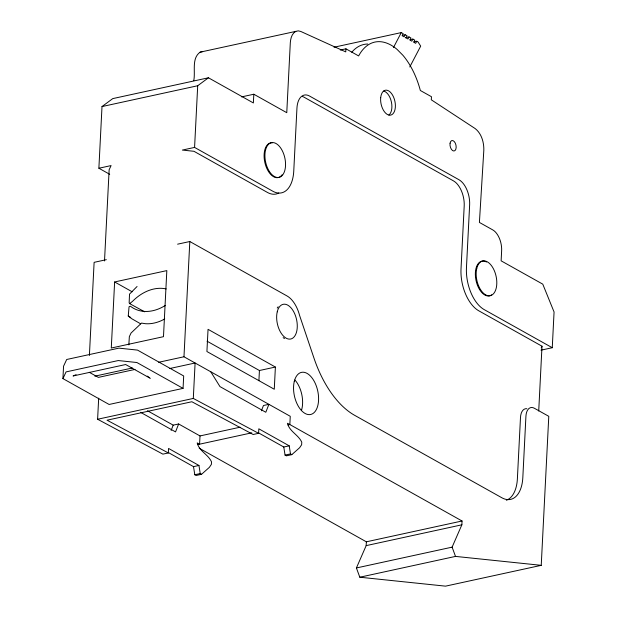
<?xml version="1.0" encoding="UTF-8"?>
<svg xmlns="http://www.w3.org/2000/svg" width="617" height="617" viewBox="0 0 617 617"><rect width="100%" height="100%" fill="white"/><g stroke="black" fill="none" stroke-linecap="round" stroke-linejoin="round"><path stroke-width="0.93" d="M62.934 378.607L63.559 366.19L66.698 359.487L118.896 348.135L137.506 350.101L183.689 375.969L183.064 388.378L109.116 404.467L62.934 378.607L66.065 371.904L118.263 360.552L136.881 362.518L183.064 388.378M89.396 355.5L94.116 262.341L106.325 259.688M109.703 174.295L98.882 168.24L102.006 106.564L112.749 98.612L208.446 77.788L253.371 102.946L253.811 94.231L241.609 96.884M104.512 260.976L109.14 169.752L111.091 165.58L98.882 168.24M147.463 410.737L173.207 425.152L178.645 423.972L200.001 435.934L199.584 444.186L197.193 442.906C199.206 451.212 208.207 454.428 211.508 461.824L211.376 464.385L209.348 467.37L201.558 474.288L200.232 473.548L198.952 465.465L168.564 448.443L168.333 452.947L162.896 454.135L97.609 419.252L98.681 398.189M114.631 281.961L111.284 348.027L163.482 336.674L166.829 270.608L114.631 281.961L132.161 291.779M128.845 344.888L129.339 336.658L131.043 333.041L141.509 323.084L145.311 323.694A43.56 32.578 -60.8 0 0 163.119 319.822L164.708 318.904M193.746 80.665C195.674 71.688 191.255 58.43 200.147 52.152L298.258 30.85L300.788 31.459L345.759 51.897L345.913 48.812L340.283 50.039M189.812 241.525L287.082 295.99A26.207 14.507 77.7 0 1 299.615 315.534L313.953 358.053A92.241 51.049 77.7 0 0 354.636 415.318L501.899 497.788A33.403 18.487 77.7 0 0 522.823 477.581L525.923 416.298A13.358 7.396 77.7 0 1 534.291 408.215L548.783 416.328L541.232 565.334L455.508 556.403L452.107 547.148L461.863 524.812L462.056 520.995L289.843 424.55L290.26 416.298L183.974 356.773L189.812 241.525L177.603 244.178M345.913 48.812L358.631 55.931A61.993 34.313 77.7 0 1 397.032 49.36L402.878 55.245A61.993 34.313 77.7 0 1 420.347 90.498L431.468 96.722L431.306 99.807L475.183 128.583C481.622 133.634 483.99 142.357 483.821 150.247L479.409 222.436L492.79 229.925A16.636 9.209 77.7 0 1 501.636 250.78L501.127 260.837L542.775 284.159L554.066 311.978L552.261 347.718L484.229 309.626A33.403 18.487 77.7 0 1 466.452 267.747L469.637 204.859A20.045 11.091 77.7 0 0 458.971 179.732L309.503 96.028A20.045 11.091 77.7 0 0 296.947 108.152L293.761 171.04A33.403 18.487 77.7 0 1 272.845 191.247L194.579 147.417L197.702 85.748L208.446 77.788M288.031 424.943L289.843 424.55L287.453 423.27C289.466 431.576 298.466 434.792 301.767 442.196L301.636 444.749L299.607 447.734L291.818 454.652L290.491 453.911L289.211 445.829L258.824 428.807L258.592 433.311L193.306 398.435L195.103 363.004L169.768 368.519M258.909 380.689L259.425 370.516L207.042 341.186M275.39 367.046L274.272 389.242L206.919 351.528L208.045 329.331L275.39 367.046L259.425 370.516M541.232 565.334L445.536 586.15L359.811 577.219L356.41 567.964L366.166 545.629L366.359 541.811L199.191 448.189M538.718 411.007L542.004 346.206L478.792 310.806A33.403 18.487 77.7 0 1 461.015 268.935L464.2 206.039A20.045 11.091 77.7 0 0 453.541 180.92L304.065 97.208A20.045 11.091 77.7 0 0 302.538 96.522M140.661 323.84L131.514 318.588L128.251 316.043L129.061 306.734L130.395 306.202L132.138 307.443A43.56 32.439 -60.1 0 0 165.348 305.438M171.14 430.442L173.207 425.152M178.645 423.972L175.544 431.9L140.545 412.303M261.4 410.806L263.467 405.516L268.904 404.336L265.804 412.264L219.968 386.597L210.775 371.781M541.225 347.872L542.004 346.206M393.492 47.494L401.281 32.593L403.217 33.68L402.145 35.732L404.081 36.819L405.153 34.76L407.089 35.848L406.017 37.899L407.945 38.987L409.025 36.927L410.961 38.015L409.881 40.066L411.817 41.154L412.896 39.095L414.825 40.182L413.752 42.234L415.688 43.321L416.76 41.262L418.064 41.995L420.686 46.113L409.788 66.952M137.067 286.496L129.524 294.116L129.154 302.839L129.67 303.641L144.656 311.816M295.844 31.336C291.849 33.511 290.653 38.339 290.322 42.55L286.766 112.687L253.811 94.231M76.068 374.696L73.061 375.977L125.66 364.531L150.347 378.36M334.028 47.224L401.281 32.593M402.353 35.37L405.153 34.76M405.284 37.745L409.025 36.927M102.006 106.564L197.702 85.748M410.089 39.704L412.896 39.095M413.961 41.871L416.76 41.262M194.579 147.417L182.37 150.07L193.962 151.296L267.408 192.427A33.403 18.487 77.7 0 0 278.784 193.028M94.841 376.162L132.37 367.994M158.638 362.279L183.974 356.773M135.007 369.421L98.373 377.388L89.326 372.321M97.609 419.252L193.306 398.435M540.993 350.171L552.261 347.718M200.001 435.934L240.082 427.211M197.772 444.579L251.782 432.833M258.592 433.311L253.155 434.499L191.856 401.744L107.034 420.192L168.333 452.947M168.055 452.384L193.514 466.645L198.952 465.465M258.315 432.748L283.774 447.009L289.211 445.829M193.514 466.645L194.795 474.728L200.232 473.548M283.774 447.009L285.054 455.091L290.491 453.911M201.558 474.288L196.121 475.476L194.795 474.728M291.818 454.652L286.381 455.84L285.054 455.091M366.359 541.811L462.056 520.995M366.166 545.629L461.863 524.812M356.41 567.964L452.107 547.148M359.811 577.219L455.508 556.403M200.147 52.152L202.561 51.666M129.67 303.641L132.562 301.304A43.56 32.716 -61.4 0 1 166.189 288.933M128.251 316.043L130.75 317.477M147.262 376.115L149.576 377.797M526.833 408.701A13.358 7.396 77.7 0 0 520.486 417.485L517.385 478.769A33.403 18.487 77.7 0 1 506.349 500.233M282.069 174.827A17.762 9.833 77.7 0 1 265.395 164.585A17.762 9.833 77.7 0 1 272.56 142.774M491.641 294.857A17.762 9.833 77.7 0 1 475.715 278.745A17.762 9.833 77.7 0 1 486.504 262.001M351.767 52.268A61.993 34.313 77.7 0 1 367.732 44.023M383.689 91.031A12.726 7.042 77.7 0 1 391.394 101.959A12.726 7.042 77.7 0 1 388.88 115.063M284.499 338.517A17.762 9.833 77.7 0 1 283.164 337.622M277.249 308.053A17.762 9.833 77.7 0 1 278.159 306.796M294.918 380.003A21.556 11.931 77.7 0 1 301.389 410.598M450.063 143.213A5.345 2.962 77.7 0 0 453.919 151.011A5.345 2.962 77.7 0 0 455.238 143.028A5.345 2.962 77.7 0 0 450.063 143.213M380.689 97.717A12.726 7.042 77.7 0 0 390.684 115.109A12.726 7.042 77.7 0 0 392.62 95.18A12.726 7.042 77.7 0 0 380.689 97.717M277.241 311.816A17.762 9.833 77.7 0 0 288.818 339.088A17.762 9.833 77.7 0 0 294.826 314.061A17.762 9.833 77.7 0 0 277.241 311.816M476.756 268.495A17.762 9.833 77.7 0 0 488.332 295.767A17.762 9.833 77.7 0 0 494.348 270.732A17.762 9.833 77.7 0 0 476.756 268.495M265.511 150.193A17.762 9.833 77.7 0 0 277.087 177.465A17.762 9.833 77.7 0 0 283.095 152.43A17.762 9.833 77.7 0 0 265.511 150.193M294.27 381.483A21.556 11.931 77.7 0 0 308.323 414.578A21.556 11.931 77.7 0 0 315.611 384.198A21.556 11.931 77.7 0 0 294.27 381.483"/></g></svg>
